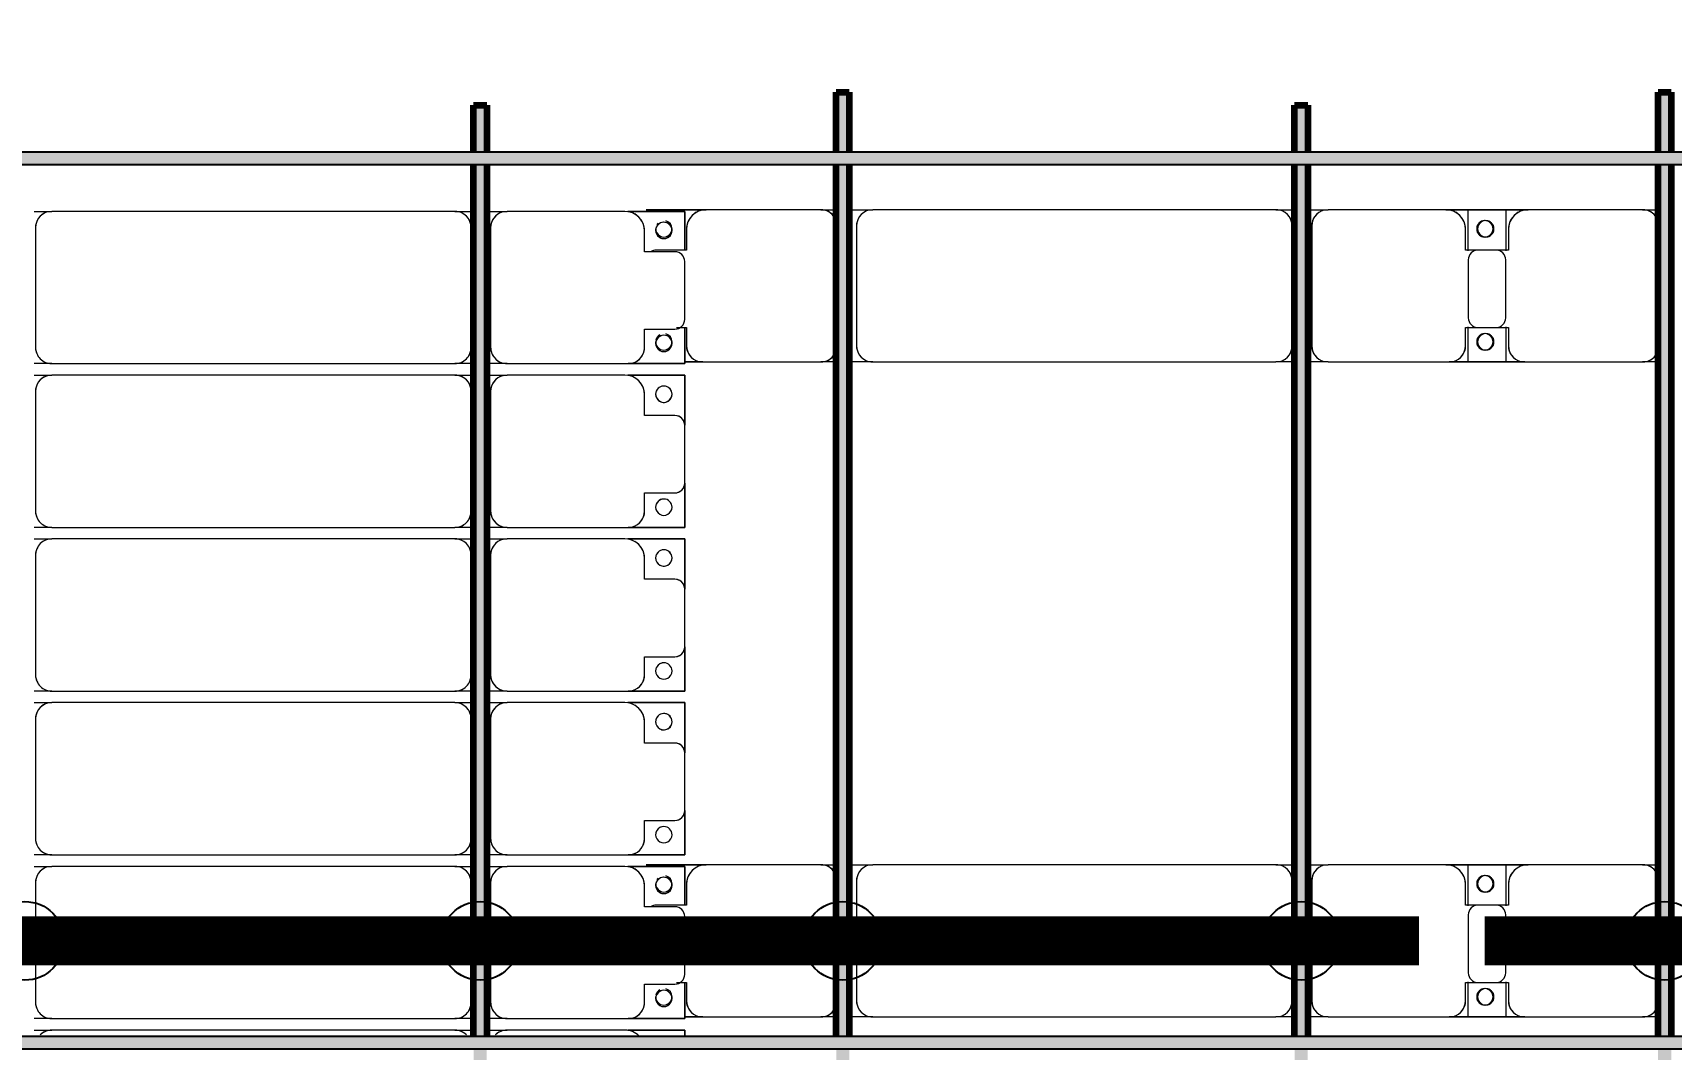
# Model space of a CAD drawing. Header units: millimetres. Extents: x -268744 to 115753, y -96240 to -10461.
# Drawn here: x -184413 to -179409, y -22647 to -19543 of the extents above; entities that cross this region are included whole.
import ezdxf

# ---------------------------------------------------------------- set-up
doc = ezdxf.new("R2010")
doc.units = ezdxf.units.MM
for name, color, linetype, lineweight in [('A-ANNO-DIMS', 211, 'Continuous', 9), ('A-ANNO-DIMS-900', 211, 'Continuous', 9), ('A-GENM', 13, 'Continuous', 9), ('S-BEAM', 12, 'Continuous', 9)]:
    doc.layers.add(name, color=color, linetype=linetype, lineweight=lineweight)
doc.layers.add('GC-HOP 40x60 GIA CUONG', color=1, linetype='Continuous')
doc.styles.add('Trebuchet MS', font='trebuc.ttf', dxfattribs={"width": 0.8, "height": 2700})
doc.dimstyles.new('Arc_Length_-_3mm_Trebuchet_MS_3', dxfattribs={"dimscale": 304.8, "dimtxt": 2783.567448, "dimasz": 2.952756, "dimexe": 4.429134, "dimexo": 4.429134, "dimgap": 0.885827, "dimtad": 1, "dimdec": 0, "dimrnd": 10, "dimzin": 0, "dimdsep": 46, "dimtxsty": 'Trebuchet MS', "dimblk1": 'OBLIQUE', "dimblk2": 'OBLIQUE', "dimsah": 1, "dimcen": 0.09, "dimdle": 2.952756, "dimazin": 0, "dimtfac": 1, "dimtdec": 4, "dimtix": 1, "dimtmove": 0, "dimatfit": 3, "dimfxl": 1, "dimtvp": 1, "dimtfill": 1, "dimtolj": 1, "dimtzin": 0, "dimarcsym": 2})

# ---------------------------------------------------------------- blocks, each defined once
blk = doc.blocks.new('Dải phao đi lại kèm đỡ invester - DẢI PHAO ĐI LẠI-102783-KHUNG KẾT CẤU BÈ PIN 1')
at = {"layer": 'A-GENM', "color": 7}
for p, q in [((-241.6, 1312.2), (-121.9, 1312.2)), ((-241.6, 1138.2), (-241.6, 1312.2)), ((-241.6, 1312.2), (-241.6, 1138.2)), ((-121.9, 1312.2), (-241.6, 1312.2)), ((88.2, 1312.2), (-88.2, 1312.2)), ((111.9, 1312.2), (223.4, 1312.2)), ((223.4, 1312.2), (111.9, 1312.2)), ((223.4, 1312.2), (223.4, 1139.7)), ((223.4, 1139.7), (223.4, 1312.2)), ((258.4, 1312.2), (411.8, 1312.2)), ((258.4, 1138.2), (258.4, 1312.2)), ((258.4, 1312.2), (258.4, 1138.2)), ((411.8, 1312.2), (258.4, 1312.2)), ((588.2, 1312.2), (411.8, 1312.2)), ((588.2, 1312.2), (723.4, 1312.2)), ((723.4, 1312.2), (588.2, 1312.2)), ((723.4, 1312.2), (723.4, 1139.7)), ((723.4, 1139.7), (723.4, 1312.2)), ((758.4, 1312.2), (911.8, 1312.2)), ((758.4, 1138.2), (758.4, 1312.2)), ((758.4, 1312.2), (758.4, 1138.2)), ((911.8, 1312.2), (758.4, 1312.2)), ((1088.2, 1312.2), (911.8, 1312.2)), ((1088.2, 1312.2), (1223.4, 1312.2)), ((1223.4, 1312.2), (1088.2, 1312.2)), ((1223.4, 1312.2), (1223.4, 1139.7)), ((1223.4, 1139.7), (1223.4, 1312.2)), ((1258.4, 1312.2), (1411.8, 1312.2)), ((1258.4, 1138.2), (1258.4, 1312.2)), ((1258.4, 1312.2), (1258.4, 1138.2)), ((1411.8, 1312.2), (1258.4, 1312.2)), ((1588.2, 1312.2), (1411.8, 1312.2)), ((1588.2, 1312.2), (1723.4, 1312.2)), ((1723.4, 1312.2), (1588.2, 1312.2)), ((1723.4, 1312.2), (1723.4, 1139.7)), ((1723.4, 1139.7), (1723.4, 1312.2)), ((1758.4, 1312.2), (1878.1, 1312.2)), ((1758.4, 1138.2), (1758.4, 1312.2)), ((1758.4, 1312.2), (1758.4, 1138.2)), ((1878.1, 1312.2), (1758.4, 1312.2)), ((2088.2, 1312.2), (1911.8, 1312.2)), ((2111.9, 1312.2), (2223.4, 1312.2)), ((2223.4, 1312.2), (2111.9, 1312.2)), ((2223.4, 1312.2), (2223.4, 1139.7)), ((2223.4, 1139.7), (2223.4, 1312.2)), ((2258.4, 1312.2), (2276.8, 1312.2)), ((2258.4, 1138.2), (2258.4, 1312.2)), ((2258.4, 1312.2), (2258.4, 1138.2)), ((2276.8, 1312.2), (2258.4, 1312.2)), ((-118.2, 1282.2), (-118.2, 1189.7)), ((118.2, 1189.7), (118.2, 1282.2)), ((381.8, 1282.2), (381.8, 1189.7)), ((618.2, 1189.7), (618.2, 1282.2)), ((881.8, 1282.2), (881.8, 1189.7)), ((1118.2, 1189.7), (1118.2, 1282.2)), ((1381.8, 1282.2), (1381.8, 1189.7)), ((1618.2, 1189.7), (1618.2, 1282.2)), ((1881.8, 1282.2), (1881.8, 1189.7)), ((2118.2, 1189.7), (2118.2, 1282.2)), ((-118.2, 1189.7), (-181.6, 1189.7)), ((173.4, 1189.7), (118.2, 1189.7)), ((381.8, 1189.7), (318.4, 1189.7)), ((673.4, 1189.7), (618.2, 1189.7)), ((881.8, 1189.7), (818.4, 1189.7)), ((1173.4, 1189.7), (1118.2, 1189.7)), ((1381.8, 1189.7), (1318.4, 1189.7)), ((1673.4, 1189.7), (1618.2, 1189.7)), ((1881.8, 1189.7), (1818.4, 1189.7)), ((2173.4, 1189.7), (2118.2, 1189.7)), ((-241.6, 1129.7), (-241.6, 769.7)), ((223.4, 769.7), (223.4, 1139.7)), ((258.4, 1129.7), (258.4, 769.7)), ((723.4, 769.7), (723.4, 1139.7)), ((758.4, 1129.7), (758.4, 769.7)), ((1223.4, 769.7), (1223.4, 1139.7)), ((1258.4, 1129.7), (1258.4, 769.7)), ((1723.4, 769.7), (1723.4, 1139.7)), ((1758.4, 1129.7), (1758.4, 769.7)), ((2223.4, 769.7), (2223.4, 1139.7)), ((2258.4, 1129.7), (2258.4, 769.7)), ((-241.6, 707.6), (-241.6, 769.7)), ((-241.6, 707.6), (-241.6, 769.7)), ((223.4, 769.7), (223.4, 707.6)), ((223.4, 769.7), (223.4, 707.6)), ((258.4, 707.6), (258.4, 769.7)), ((258.4, 707.6), (258.4, 769.7)), ((723.4, 769.7), (723.4, 707.6)), ((723.4, 769.7), (723.4, 707.6)), ((758.4, 707.6), (758.4, 769.7)), ((758.4, 707.6), (758.4, 769.7)), ((1223.4, 769.7), (1223.4, 707.6)), ((1223.4, 769.7), (1223.4, 707.6)), ((1258.4, 707.6), (1258.4, 769.7)), ((1258.4, 707.6), (1258.4, 769.7)), ((1723.4, 769.7), (1723.4, 707.6)), ((1723.4, 769.7), (1723.4, 707.6)), ((1758.4, 707.6), (1758.4, 769.7)), ((1758.4, 707.6), (1758.4, 769.7)), ((2223.4, 769.7), (2223.4, 707.6)), ((2223.4, 769.7), (2223.4, 707.6)), ((2258.4, 707.6), (2258.4, 769.7)), ((2258.4, 707.6), (2258.4, 769.7)), ((-191.6, 719.7), (173.4, 719.7)), ((308.4, 719.7), (673.4, 719.7)), ((808.4, 719.7), (1173.4, 719.7)), ((1308.4, 719.7), (1673.4, 719.7)), ((1808.4, 719.7), (2173.4, 719.7)), ((-241.6, 610.3), (-241.6, 667.6)), ((-241.6, 610.3), (-241.6, 667.6)), ((173.4, 660.3), (-191.6, 660.3)), ((223.4, 667.6), (223.4, 610.3)), ((223.4, 667.6), (223.4, 610.3)), ((258.4, 610.3), (258.4, 667.6)), ((258.4, 610.3), (258.4, 667.6)), ((673.4, 660.3), (308.4, 660.3)), ((723.4, 667.6), (723.4, 610.3)), ((723.4, 667.6), (723.4, 610.3)), ((758.4, 610.3), (758.4, 667.6)), ((758.4, 610.3), (758.4, 667.6)), ((1173.4, 660.3), (808.4, 660.3)), ((1223.4, 667.6), (1223.4, 610.3)), ((1223.4, 667.6), (1223.4, 610.3)), ((1258.4, 610.3), (1258.4, 667.6)), ((1258.4, 610.3), (1258.4, 667.6)), ((1673.4, 660.3), (1308.4, 660.3)), ((1723.4, 667.6), (1723.4, 610.3)), ((1723.4, 667.6), (1723.4, 610.3)), ((1758.4, 610.3), (1758.4, 667.6)), ((1758.4, 610.3), (1758.4, 667.6)), ((2173.4, 660.3), (1808.4, 660.3)), ((2223.4, 667.6), (2223.4, 610.3)), ((2223.4, 667.6), (2223.4, 610.3)), ((2258.4, 610.3), (2258.4, 667.6)), ((2258.4, 610.3), (2258.4, 667.6)), ((-241.6, 610.3), (-241.6, -620.3)), ((223.4, -620.3), (223.4, 610.3)), ((258.4, 610.3), (258.4, -620.3)), ((723.4, -620.3), (723.4, 610.3)), ((758.4, 610.3), (758.4, -620.3)), ((1223.4, -620.3), (1223.4, 610.3)), ((1258.4, 610.3), (1258.4, -620.3)), ((1723.4, -620.3), (1723.4, 610.3)), ((1758.4, 610.3), (1758.4, -620.3)), ((2223.4, -620.3), (2223.4, 610.3)), ((2258.4, 610.3), (2258.4, -620.3)), ((-241.6, -674.8), (-241.6, -620.3)), ((-241.6, -674.8), (-241.6, -620.3)), ((223.4, -620.3), (223.4, -674.8)), ((223.4, -620.3), (223.4, -674.8)), ((258.4, -674.8), (258.4, -620.3)), ((258.4, -674.8), (258.4, -620.3)), ((723.4, -620.3), (723.4, -674.8)), ((723.4, -620.3), (723.4, -674.8)), ((758.4, -674.8), (758.4, -620.3)), ((758.4, -674.8), (758.4, -620.3)), ((1223.4, -620.3), (1223.4, -674.8)), ((1223.4, -620.3), (1223.4, -674.8)), ((1258.4, -674.8), (1258.4, -620.3)), ((1258.4, -674.8), (1258.4, -620.3)), ((1723.4, -620.3), (1723.4, -674.8)), ((1723.4, -620.3), (1723.4, -674.8)), ((1758.4, -674.8), (1758.4, -620.3)), ((1758.4, -674.8), (1758.4, -620.3)), ((2223.4, -620.3), (2223.4, -674.8)), ((2223.4, -620.3), (2223.4, -674.8)), ((2258.4, -674.8), (2258.4, -620.3)), ((2258.4, -674.8), (2258.4, -620.3)), ((-191.6, -670.3), (173.4, -670.3)), ((308.4, -670.3), (673.4, -670.3)), ((808.4, -670.3), (1173.4, -670.3)), ((1308.4, -670.3), (1673.4, -670.3)), ((1808.4, -670.3), (2173.4, -670.3))]:
    blk.add_line(p, q, dxfattribs=at)
for centre, radius, start, end in [((-88.2, 1282.2), 30, 90, 180), ((88.2, 1282.2), 30, 360, 90), ((411.8, 1282.2), 30, 90, 180), ((411.8, 1282.2), 30, 105, 165), ((411.8, 1282.2), 30, 135, 165), ((411.8, 1282.2), 30, 135, 165), ((588.2, 1282.2), 30, 360, 90), ((588.2, 1282.2), 30, 60, 75), ((588.2, 1282.2), 30, 15, 75), ((588.2, 1282.2), 30, 60, 75), ((911.8, 1282.2), 30, 90, 180), ((911.8, 1282.2), 30, 105, 165), ((911.8, 1282.2), 30, 135, 165), ((911.8, 1282.2), 30, 135, 165), ((1088.2, 1282.2), 30, 360, 90), ((1088.2, 1282.2), 30, 60, 75), ((1088.2, 1282.2), 30, 15, 75), ((1088.2, 1282.2), 30, 60, 75), ((1411.8, 1282.2), 30, 90, 180), ((1411.8, 1282.2), 30, 105, 165), ((1411.8, 1282.2), 30, 135, 165), ((1411.8, 1282.2), 30, 135, 165), ((1588.2, 1282.2), 30, 360, 90), ((1588.2, 1282.2), 30, 60, 75), ((1588.2, 1282.2), 30, 15, 75), ((1588.2, 1282.2), 30, 60, 75), ((1911.8, 1282.2), 30, 90, 180), ((2088.2, 1282.2), 30, 360, 90), ((-183.2, 1248.6), 25, 90, 270), ((-183.2, 1248.6), 25, 90, 255), ((-183.2, 1248.6), 25, 270, 90), ((-183.2, 1248.6), 25, 300, 90), ((88.2, 1282.2), 30, 15, 30), ((88.2, 1282.2), 30, 15, 30), ((161.8, 1248.6), 25, 90, 270), ((161.8, 1248.6), 25, 90, 180), ((161.8, 1248.6), 25, 270, 90), ((161.8, 1248.6), 25, 270, 90), ((316.8, 1248.6), 25, 90, 270), ((316.8, 1248.6), 25, 90, 255), ((316.8, 1248.6), 25, 270, 90), ((316.8, 1248.6), 25, 300, 90), ((588.2, 1282.2), 30, 15, 30), ((588.2, 1282.2), 30, 15, 30), ((661.8, 1248.6), 25, 90, 270), ((661.8, 1248.6), 25, 90, 180), ((661.8, 1248.6), 25, 270, 90), ((661.8, 1248.6), 25, 270, 90), ((816.8, 1248.6), 25, 90, 270), ((816.8, 1248.6), 25, 90, 255), ((816.8, 1248.6), 25, 270, 90), ((816.8, 1248.6), 25, 300, 90), ((1088.2, 1282.2), 30, 15, 30), ((1088.2, 1282.2), 30, 15, 30), ((1161.8, 1248.6), 25, 90, 270), ((1161.8, 1248.6), 25, 90, 180), ((1161.8, 1248.6), 25, 270, 90), ((1161.8, 1248.6), 25, 270, 90), ((1316.8, 1248.6), 25, 90, 270), ((1316.8, 1248.6), 25, 90, 255), ((1316.8, 1248.6), 25, 270, 90), ((1316.8, 1248.6), 25, 300, 90), ((1588.2, 1282.2), 30, 15, 30), ((1588.2, 1282.2), 30, 15, 30), ((1661.8, 1248.6), 25, 90, 270), ((1661.8, 1248.6), 25, 90, 180), ((1661.8, 1248.6), 25, 270, 90), ((1661.8, 1248.6), 25, 270, 90), ((1816.8, 1248.6), 25, 90, 270), ((1816.8, 1248.6), 25, 90, 255), ((1816.8, 1248.6), 25, 270, 90), ((1816.8, 1248.6), 25, 300, 90), ((2088.2, 1282.2), 30, 15, 30), ((2088.2, 1282.2), 30, 15, 30), ((2161.8, 1248.6), 25, 90, 270), ((2161.8, 1248.6), 25, 90, 180), ((2161.8, 1248.6), 25, 270, 90), ((2161.8, 1248.6), 25, 270, 90), ((-183.2, 1248.6), 25, 270, 285), ((161.8, 1248.6), 25, 195, 255), ((316.8, 1248.6), 25, 270, 285), ((661.8, 1248.6), 25, 195, 255), ((816.8, 1248.6), 25, 270, 285), ((1161.8, 1248.6), 25, 195, 255), ((1316.8, 1248.6), 25, 270, 285), ((1661.8, 1248.6), 25, 195, 255), ((1816.8, 1248.6), 25, 270, 285), ((2161.8, 1248.6), 25, 195, 255), ((-181.6, 1129.7), 60, 90, 180), ((-181.6, 1129.7), 60, 90, 150), ((173.4, 1139.7), 50, 360, 90), ((173.4, 1139.7), 50, 15, 90), ((318.4, 1129.7), 60, 90, 180), ((318.4, 1129.7), 60, 90, 150), ((673.4, 1139.7), 50, 0, 90), ((673.4, 1139.7), 50, 15, 90), ((818.4, 1129.7), 60, 90, 180), ((818.4, 1129.7), 60, 90, 150), ((1173.4, 1139.7), 50, 0, 90), ((1173.4, 1139.7), 50, 15, 90), ((1318.4, 1129.7), 60, 90, 180), ((1318.4, 1129.7), 60, 90, 150), ((1673.4, 1139.7), 50, 0, 90), ((1673.4, 1139.7), 50, 15, 90), ((1818.4, 1129.7), 60, 90, 180), ((1818.4, 1129.7), 60, 90, 150), ((2173.4, 1139.7), 50, 360, 90), ((2173.4, 1139.7), 50, 15, 90), ((2318.4, 1129.7), 60, 135, 180), ((2318.4, 1129.7), 60, 135, 150), ((-191.6, 769.7), 50, 180, 270), ((-191.6, 769.7), 50, 195, 270), ((173.4, 769.7), 50, 270, 0), ((173.4, 769.7), 50, 270, 345), ((308.4, 769.7), 50, 180, 270), ((308.4, 769.7), 50, 195, 270), ((673.4, 769.7), 50, 270, 0), ((673.4, 769.7), 50, 270, 345), ((808.4, 769.7), 50, 180, 270), ((808.4, 769.7), 50, 195, 270), ((1173.4, 769.7), 50, 270, 360), ((1173.4, 769.7), 50, 270, 345), ((1308.4, 769.7), 50, 180, 270), ((1308.4, 769.7), 50, 195, 270), ((1673.4, 769.7), 50, 270, 0), ((1673.4, 769.7), 50, 270, 345), ((1808.4, 769.7), 50, 180, 270), ((1808.4, 769.7), 50, 195, 270), ((2173.4, 769.7), 50, 270, 0), ((2173.4, 769.7), 50, 270, 345), ((2308.4, 769.7), 50, 180, 225), ((2308.4, 769.7), 50, 195, 225), ((-191.6, 610.3), 50, 90, 180), ((-191.6, 610.3), 50, 105, 120), ((173.4, 610.3), 50, 360, 90), ((173.4, 610.3), 50, 60, 90), ((308.4, 610.3), 50, 90, 180), ((308.4, 610.3), 50, 105, 120), ((673.4, 610.3), 50, 360, 90), ((673.4, 610.3), 50, 60, 90), ((808.4, 610.3), 50, 90, 180), ((808.4, 610.3), 50, 105, 120), ((1173.4, 610.3), 50, 360, 90), ((1173.4, 610.3), 50, 60, 90), ((1308.4, 610.3), 50, 90, 180), ((1308.4, 610.3), 50, 105, 120), ((1673.4, 610.3), 50, 360, 90), ((1673.4, 610.3), 50, 60, 90), ((1808.4, 610.3), 50, 90, 180), ((1808.4, 610.3), 50, 105, 120), ((2173.4, 610.3), 50, 360, 90), ((2173.4, 610.3), 50, 60, 90), ((-191.6, 610.3), 50, 150, 180), ((173.4, 610.3), 50, 15, 30), ((308.4, 610.3), 50, 150, 180), ((673.4, 610.3), 50, 15, 30), ((808.4, 610.3), 50, 150, 180), ((1173.4, 610.3), 50, 15, 30), ((1308.4, 610.3), 50, 150, 180), ((1673.4, 610.3), 50, 15, 30), ((1808.4, 610.3), 50, 150, 180), ((2173.4, 610.3), 50, 15, 30), ((2308.4, 610.3), 50, 135, 180), ((2308.4, 610.3), 50, 150, 180), ((-191.6, -620.3), 50, 180, 270), ((-191.6, -620.3), 50, 195, 225), ((173.4, -620.3), 50, 270, 0), ((173.4, -620.3), 50, 330, 0), ((308.4, -620.3), 50, 180, 270), ((308.4, -620.3), 50, 195, 225), ((673.4, -620.3), 50, 270, 0), ((673.4, -620.3), 50, 330, 0), ((808.4, -620.3), 50, 180, 270), ((808.4, -620.3), 50, 195, 225), ((1173.4, -620.3), 50, 270, 0), ((1173.4, -620.3), 50, 330, 0), ((1308.4, -620.3), 50, 180, 270), ((1308.4, -620.3), 50, 195, 225), ((1673.4, -620.3), 50, 270, 0), ((1673.4, -620.3), 50, 330, 0), ((1808.4, -620.3), 50, 180, 270), ((1808.4, -620.3), 50, 195, 225), ((2173.4, -620.3), 50, 270, 0), ((2173.4, -620.3), 50, 330, 0), ((2308.4, -620.3), 50, 180, 225), ((2308.4, -620.3), 50, 195, 225), ((-191.6, -620.3), 50, 240, 270), ((173.4, -620.3), 50, 270, 300), ((308.4, -620.3), 50, 240, 270), ((673.4, -620.3), 50, 270, 300), ((808.4, -620.3), 50, 240, 270), ((1173.4, -620.3), 50, 270, 300), ((1308.4, -620.3), 50, 240, 270), ((1673.4, -620.3), 50, 270, 300), ((1808.4, -620.3), 50, 240, 270), ((2173.4, -620.3), 50, 270, 300)]:
    blk.add_arc(centre, radius, start, end, dxfattribs=at)
blk = doc.blocks.new('Dầm C52 - Dầm C52-102503-KHUNG KẾT CẤU BÈ PIN 1')
at = {"layer": 'S-BEAM', "lineweight": 140}
h = blk.add_hatch(color=1, dxfattribs=at)
h.paths.add_polyline_path([(-25480.9, 20), (-25480.9, -20), (-25440.9, -20), (-25440.9, 20)])
h.paths.add_polyline_path([(-25400.9, 20), (-25400.9, -20), (-19440.9, -20), (-19443, 20), (-24983.5, 20)])
h.paths.add_polyline_path([(-19400.9, 20), (-19400.9, -20), (-13440.9, -20), (-13440.9, 20), (-17596.2, 20)])
h.paths.add_polyline_path([(-13400.9, -20), (-7440.9, -20), (-7440.9, 20), (-13400.9, 20)])
h.paths.add_polyline_path([(-7400.9, -20), (-1440.9, -20), (-1440.9, 20), (-7400.9, 20)])
h.paths.add_polyline_path([(-1400.9, -20), (4559.1, -20), (4559.1, 20), (-1400.9, 20)])
h.paths.add_polyline_path([(4599.1, -20), (10559.1, -20), (10559.1, 20), (4599.1, 20)])
h.paths.add_polyline_path([(10599.1, 20), (10599.1, -20), (16559.1, -20), (16559.1, 20), (11952.8, 20)])
h.paths.add_polyline_path([(16599.1, -20), (22559.1, -20), (22559.1, 20), (16599.1, 20)])
h.paths.add_polyline_path([(22599.1, -20), (25259.1, -20), (25259.1, 20), (22599.1, 20)])
h.paths.add_polyline_path([(25299.1, -20), (25441.8, -20), (25441.8, 20), (25299.1, 20)])
at = {"layer": 'S-BEAM', "color": 1, "lineweight": 140}
for p, q in [((22599.1, 20), (25259.1, 20)), ((25299.1, 20), (25441.8, 20)), ((25441.8, 20), (25441.8, -20)), ((25259.1, -20), (22599.1, -20)), ((25441.8, -20), (25299.1, -20))]:
    blk.add_line(p, q, dxfattribs=at)
blk = doc.blocks.new('Dầm C52 - Hộp 40x60-104813-KHUNG KẾT CẤU BÈ PIN 1')
at = {"layer": 'S-BEAM', "lineweight": 25}
blk.add_hatch(color=4, dxfattribs=at).paths.add_polyline_path([(-145811, -20), (145811, -20), (145811, 20), (-145811, 20)])
at = {"layer": 'S-BEAM', "color": 4, "lineweight": 25}
for p, q in [((-145811, 20), (145811, 20)), ((145811, -20), (-145811, -20))]:
    blk.add_line(p, q, dxfattribs=at)
blk = doc.blocks.new('Dầm C52 - Hộp 40x60-V24-KHUNG KẾT CẤU BÈ PIN 1')
at = {"layer": 'S-BEAM', "lineweight": 25}
blk.add_hatch(color=4, dxfattribs=at).paths.add_polyline_path([(-145811, -20), (145811, -20), (145811, 20), (-145811, 20)])
at = {"layer": 'S-BEAM', "color": 4, "lineweight": 25}
for p, q in [((-145811, 20), (145811, 20)), ((145811, -20), (-145811, -20))]:
    blk.add_line(p, q, dxfattribs=at)
blk = doc.blocks.new('Dầm C52 - Dầm C52-102502-KHUNG KẾT CẤU BÈ PIN 1')
at = {"layer": 'S-BEAM', "lineweight": 140}
h = blk.add_hatch(color=1, dxfattribs=at)
h.paths.add_polyline_path([(-25480.9, 20), (-25480.9, -20), (-25440.9, -20), (-25440.9, 20)])
h.paths.add_polyline_path([(-25400.9, 20), (-25400.9, -20), (-19440.9, -20), (-19443, 20), (-24983.5, 20)])
h.paths.add_polyline_path([(-19400.9, 20), (-19400.9, -20), (-13440.9, -20), (-13440.9, 20), (-18981.3, 20)])
h.paths.add_polyline_path([(-13400.9, -20), (-7440.9, -20), (-7440.9, 20), (-13400.9, 20)])
h.paths.add_polyline_path([(-7400.9, -20), (-1440.9, -20), (-1440.9, 20), (-7400.9, 20)])
h.paths.add_polyline_path([(-1400.9, -20), (4559.1, -20), (4559.1, 20), (-1400.9, 20)])
h.paths.add_polyline_path([(4599.1, 20), (4599.1, -20), (10559.1, -20), (10559.1, 20), (5027.2, 20)])
h.paths.add_polyline_path([(10599.1, -20), (16559.1, -20), (16559.1, 20), (10599.1, 20)])
h.paths.add_polyline_path([(16599.1, 20), (16599.1, -20), (22559.1, -20), (22559.1, 20), (17031.5, 20)])
h.paths.add_polyline_path([(22599.1, -20), (25259.1, -20), (25259.1, 20), (22599.1, 20)])
h.paths.add_polyline_path([(25299.1, -20), (25480.9, -20), (25480.9, 20), (25299.1, 20)])
at = {"layer": 'S-BEAM', "color": 1, "lineweight": 140}
for p, q in [((22599.1, 20), (25259.1, 20)), ((25299.1, 20), (25480.9, 20)), ((25480.9, 20), (25480.9, -20)), ((25259.1, -20), (22599.1, -20)), ((25480.9, -20), (25299.1, -20))]:
    blk.add_line(p, q, dxfattribs=at)
blk = doc.blocks.new('Dai phao do pin - DẢI PHAO ĐỠ PIN-V53-KHUNG KẾT CẤU BÈ PIN 1')
at = {"layer": 'A-GENM', "color": 7}
for p, q in [((-1312.2, 241.6), (-1129.7, 241.6)), ((-1129.7, 241.6), (-1312.2, 241.6)), ((-779.7, 241.6), (-1129.7, 241.6)), ((-779.7, 241.6), (-732.4, 241.6)), ((-779.7, 241.6), (-732.4, 241.6)), ((-692.4, 241.6), (-620.3, 241.6)), ((-692.4, 241.6), (-620.3, 241.6)), ((610.3, 241.6), (-620.3, 241.6)), ((610.3, 241.6), (667.6, 241.6)), ((610.3, 241.6), (667.6, 241.6)), ((707.6, 241.6), (769.7, 241.6)), ((707.6, 241.6), (769.7, 241.6)), ((1129.7, 241.6), (769.7, 241.6)), ((1129.7, 241.6), (1312.2, 241.6)), ((1312.2, 241.6), (1129.7, 241.6)), ((1197.8, 241.6), (1380.3, 241.6)), ((1197.8, 116.2), (1197.8, 241.6)), ((1380.3, 241.6), (1197.8, 241.6)), ((1312.2, 241.6), (1312.2, 116.2)), ((1730.3, 241.6), (1380.3, 241.6)), ((1730.3, 241.6), (1777.6, 241.6)), ((1730.3, 241.6), (1777.6, 241.6)), ((-1189.7, 181.6), (-1189.7, 118.2)), ((-670.3, 191.6), (-670.3, -173.4)), ((660.3, -173.4), (660.3, 191.6)), ((719.7, 191.6), (719.7, -173.4)), ((1189.7, 118.2), (1189.7, 181.6)), ((1320.3, 181.6), (1320.3, 118.2)), ((-1189.7, 118.2), (-1282.2, 118.2)), ((1282.2, 118.2), (1189.7, 118.2)), ((1320.3, 118.2), (1227.8, 118.2)), ((1197.8, 88.2), (1197.8, -88.2)), ((1312.2, -88.2), (1312.2, 88.2)), ((-1220.1, -118.2), (-1189.7, -118.2)), ((-1189.7, -118.2), (-1189.7, -173.4)), ((1189.7, -173.4), (1189.7, -118.2)), ((1189.7, -118.2), (1282.2, -118.2)), ((1197.8, -223.4), (1197.8, -116.2)), ((1227.8, -118.2), (1320.3, -118.2)), ((1312.2, -116.2), (1312.2, -223.4)), ((1320.3, -118.2), (1320.3, -173.4)), ((-1139.7, -223.4), (-1195.8, -223.4)), ((-1195.8, -223.4), (-1139.7, -223.4)), ((-1139.7, -223.4), (-779.7, -223.4)), ((-732.4, -223.4), (-779.7, -223.4)), ((-732.4, -223.4), (-779.7, -223.4)), ((-620.3, -223.4), (-692.4, -223.4)), ((-620.3, -223.4), (-692.4, -223.4)), ((-620.3, -223.4), (610.3, -223.4)), ((667.6, -223.4), (610.3, -223.4)), ((667.6, -223.4), (610.3, -223.4)), ((769.7, -223.4), (707.6, -223.4)), ((769.7, -223.4), (707.6, -223.4)), ((769.7, -223.4), (1139.7, -223.4)), ((1312.2, -223.4), (1139.7, -223.4)), ((1139.7, -223.4), (1312.2, -223.4)), ((1370.3, -223.4), (1197.8, -223.4)), ((1197.8, -223.4), (1370.3, -223.4)), ((1370.3, -223.4), (1730.3, -223.4)), ((1777.6, -223.4), (1730.3, -223.4)), ((1777.6, -223.4), (1730.3, -223.4))]:
    blk.add_line(p, q, dxfattribs=at)
for centre, radius, start, end in [((-1258.6, 183.2), 25, 135, 150), ((-1258.6, 183.2), 25, 135, 150), ((-1258.6, 183.2), 25, 0, 75), ((-1258.6, 183.2), 25, 0, 75), ((-1129.7, 181.6), 60, 90, 180), ((-1129.7, 181.6), 60, 120, 180), ((-779.7, 191.6), 50, 30, 90), ((-779.7, 191.6), 50, 30, 72.525), ((-620.3, 191.6), 50, 90, 180), ((-620.3, 191.6), 50, 150, 180), ((-620.3, 191.6), 50, 105, 135), ((610.3, 191.6), 50, 360, 90), ((610.3, 191.6), 50, 60, 90), ((610.3, 191.6), 50, 15, 30), ((769.7, 191.6), 50, 90, 180), ((769.7, 191.6), 50, 105, 180), ((1129.7, 181.6), 60, 360, 90), ((1129.7, 181.6), 60, 360, 60), ((1248.6, 183.2), 25, 360, 180), ((1248.6, 183.2), 25, 360, 165), ((1251.4, 183.2), 25, 0, 180), ((1251.4, 183.2), 25, 90, 180), ((1251.4, 183.2), 25, 15, 75), ((1380.3, 181.6), 60, 90, 180), ((1380.3, 181.6), 60, 120, 180), ((1730.3, 191.6), 50, 30, 90), ((1730.3, 191.6), 50, 30, 75), ((-1258.6, 183.2), 25, 180, 0), ((-1258.6, 183.2), 25, 180, 300), ((-1258.6, 183.2), 25, 330, 360), ((1248.6, 183.2), 25, 180, 360), ((1251.4, 183.2), 25, 180, 360), ((1251.4, 183.2), 25, 180, 300), ((1248.6, 183.2), 25, 210, 360), ((1251.4, 183.2), 25, 330, 345), ((-1282.2, 88.2), 30, 90, 120), ((1227.8, 88.2), 30, 90, 180), ((1282.2, 88.2), 30, 360, 90), ((1227.8, -88.2), 30, 180, 270), ((1282.2, -88.2), 30, 270, 360), ((-1258.6, -161.8), 25, 120, 165), ((-1258.6, -161.8), 25, 120, 165), ((-1258.6, -161.8), 25, 0, 75), ((-1258.6, -161.8), 25, 0, 75), ((1248.6, -161.8), 25, 0, 180), ((1248.6, -161.8), 25, 105, 165), ((1251.4, -161.8), 25, 0, 180), ((1251.4, -161.8), 25, 105, 180), ((1248.6, -161.8), 25, 360, 75), ((1251.4, -161.8), 25, 15, 75), ((-1258.6, -161.8), 25, 180, 0), ((-1258.6, -161.8), 25, 180, 270), ((-1258.6, -161.8), 25, 285, 360), ((-1139.7, -173.4), 50, 180, 270), ((-1139.7, -173.4), 50, 180, 255), ((-779.7, -173.4), 50, 270, 330), ((-779.7, -173.4), 50, 287.475, 330), ((-620.3, -173.4), 50, 180, 270), ((-620.3, -173.4), 50, 180, 210), ((610.3, -173.4), 50, 270, 360), ((610.3, -173.4), 50, 330, 360), ((769.7, -173.4), 50, 180, 270), ((769.7, -173.4), 50, 180, 255), ((1139.7, -173.4), 50, 270, 360), ((1139.7, -173.4), 50, 285, 360), ((1248.6, -161.8), 25, 180, 0), ((1248.6, -161.8), 25, 195, 0), ((1251.4, -161.8), 25, 180, 0), ((1251.4, -161.8), 25, 180, 270), ((1251.4, -161.8), 25, 285, 345), ((1370.3, -173.4), 50, 180, 270), ((1370.3, -173.4), 50, 180, 255), ((1730.3, -173.4), 50, 270, 330), ((1730.3, -173.4), 50, 285, 330), ((-620.3, -173.4), 50, 240, 270), ((610.3, -173.4), 50, 285, 300)]:
    blk.add_arc(centre, radius, start, end, dxfattribs=at)
blk = doc.blocks.new('Dai phao do pin - DẢI PHAO ĐỠ PIN-V54-KHUNG KẾT CẤU BÈ PIN 1')
at = {"layer": 'A-GENM', "color": 7}
for p, q in [((-1312.2, 241.6), (-1129.7, 241.6)), ((-1129.7, 241.6), (-1312.2, 241.6)), ((-779.7, 241.6), (-1129.7, 241.6)), ((-779.7, 241.6), (-732.4, 241.6)), ((-779.7, 241.6), (-732.4, 241.6)), ((-692.4, 241.6), (-620.3, 241.6)), ((-692.4, 241.6), (-620.3, 241.6)), ((610.3, 241.6), (-620.3, 241.6)), ((610.3, 241.6), (667.6, 241.6)), ((610.3, 241.6), (667.6, 241.6)), ((707.6, 241.6), (769.7, 241.6)), ((707.6, 241.6), (769.7, 241.6)), ((1129.7, 241.6), (769.7, 241.6)), ((1129.7, 241.6), (1312.2, 241.6)), ((1312.2, 241.6), (1129.7, 241.6)), ((1197.8, 241.6), (1380.3, 241.6)), ((1197.8, 116.2), (1197.8, 241.6)), ((1380.3, 241.6), (1197.8, 241.6)), ((1312.2, 241.6), (1312.2, 116.2)), ((1730.3, 241.6), (1380.3, 241.6)), ((1730.3, 241.6), (1777.6, 241.6)), ((1730.3, 241.6), (1777.6, 241.6)), ((-1189.7, 181.6), (-1189.7, 118.2)), ((-670.3, 191.6), (-670.3, -173.4)), ((660.3, -173.4), (660.3, 191.6)), ((719.7, 191.6), (719.7, -173.4)), ((1189.7, 118.2), (1189.7, 181.6)), ((1320.3, 181.6), (1320.3, 118.2)), ((-1189.7, 118.2), (-1282.2, 118.2)), ((1282.2, 118.2), (1189.7, 118.2)), ((1320.3, 118.2), (1227.8, 118.2)), ((1197.8, 88.2), (1197.8, -88.2)), ((1312.2, -88.2), (1312.2, 88.2)), ((-1220.1, -118.2), (-1189.7, -118.2)), ((-1189.7, -118.2), (-1189.7, -173.4)), ((1189.7, -173.4), (1189.7, -118.2)), ((1189.7, -118.2), (1282.2, -118.2)), ((1197.8, -223.4), (1197.8, -116.2)), ((1227.8, -118.2), (1320.3, -118.2)), ((1312.2, -116.2), (1312.2, -223.4)), ((1320.3, -118.2), (1320.3, -173.4)), ((-1139.7, -223.4), (-1195.8, -223.4)), ((-1195.8, -223.4), (-1139.7, -223.4)), ((-1139.7, -223.4), (-779.7, -223.4)), ((-732.4, -223.4), (-779.7, -223.4)), ((-732.4, -223.4), (-779.7, -223.4)), ((-620.3, -223.4), (-692.4, -223.4)), ((-620.3, -223.4), (-692.4, -223.4)), ((-620.3, -223.4), (610.3, -223.4)), ((667.6, -223.4), (610.3, -223.4)), ((667.6, -223.4), (610.3, -223.4)), ((769.7, -223.4), (707.6, -223.4)), ((769.7, -223.4), (707.6, -223.4)), ((769.7, -223.4), (1139.7, -223.4)), ((1312.2, -223.4), (1139.7, -223.4)), ((1139.7, -223.4), (1312.2, -223.4)), ((1370.3, -223.4), (1197.8, -223.4)), ((1197.8, -223.4), (1370.3, -223.4)), ((1370.3, -223.4), (1730.3, -223.4)), ((1777.6, -223.4), (1730.3, -223.4)), ((1777.6, -223.4), (1730.3, -223.4))]:
    blk.add_line(p, q, dxfattribs=at)
for centre, radius, start, end in [((-1258.6, 183.2), 25, 135, 150), ((-1258.6, 183.2), 25, 135, 150), ((-1258.6, 183.2), 25, 0, 75), ((-1258.6, 183.2), 25, 0, 75), ((-1129.7, 181.6), 60, 90, 180), ((-1129.7, 181.6), 60, 120, 180), ((-779.7, 191.6), 50, 30, 90), ((-779.7, 191.6), 50, 30, 72.525), ((-620.3, 191.6), 50, 90, 180), ((-620.3, 191.6), 50, 150, 180), ((-620.3, 191.6), 50, 105, 135), ((610.3, 191.6), 50, 360, 90), ((610.3, 191.6), 50, 60, 90), ((610.3, 191.6), 50, 15, 30), ((769.7, 191.6), 50, 90, 180), ((769.7, 191.6), 50, 105, 180), ((1129.7, 181.6), 60, 360, 90), ((1129.7, 181.6), 60, 360, 60), ((1248.6, 183.2), 25, 360, 180), ((1248.6, 183.2), 25, 360, 165), ((1251.4, 183.2), 25, 0, 180), ((1251.4, 183.2), 25, 90, 180), ((1251.4, 183.2), 25, 15, 75), ((1380.3, 181.6), 60, 90, 180), ((1380.3, 181.6), 60, 120, 180), ((1730.3, 191.6), 50, 30, 90), ((1730.3, 191.6), 50, 30, 75), ((-1258.6, 183.2), 25, 180, 0), ((-1258.6, 183.2), 25, 180, 300), ((-1258.6, 183.2), 25, 330, 360), ((1248.6, 183.2), 25, 180, 360), ((1251.4, 183.2), 25, 180, 360), ((1251.4, 183.2), 25, 180, 300), ((1248.6, 183.2), 25, 210, 360), ((1251.4, 183.2), 25, 330, 345), ((-1282.2, 88.2), 30, 90, 120), ((1227.8, 88.2), 30, 90, 180), ((1282.2, 88.2), 30, 360, 90), ((1227.8, -88.2), 30, 180, 270), ((1282.2, -88.2), 30, 270, 360), ((-1258.6, -161.8), 25, 120, 165), ((-1258.6, -161.8), 25, 120, 165), ((-1258.6, -161.8), 25, 0, 75), ((-1258.6, -161.8), 25, 0, 75), ((1248.6, -161.8), 25, 0, 180), ((1248.6, -161.8), 25, 105, 165), ((1251.4, -161.8), 25, 0, 180), ((1251.4, -161.8), 25, 105, 180), ((1248.6, -161.8), 25, 360, 75), ((1251.4, -161.8), 25, 15, 75), ((-1258.6, -161.8), 25, 180, 0), ((-1258.6, -161.8), 25, 180, 270), ((-1258.6, -161.8), 25, 285, 360), ((-1139.7, -173.4), 50, 180, 270), ((-1139.7, -173.4), 50, 180, 255), ((-779.7, -173.4), 50, 270, 330), ((-779.7, -173.4), 50, 287.475, 330), ((-620.3, -173.4), 50, 180, 270), ((-620.3, -173.4), 50, 180, 210), ((610.3, -173.4), 50, 270, 360), ((610.3, -173.4), 50, 330, 360), ((769.7, -173.4), 50, 180, 270), ((769.7, -173.4), 50, 180, 255), ((1139.7, -173.4), 50, 270, 360), ((1139.7, -173.4), 50, 285, 360), ((1248.6, -161.8), 25, 180, 0), ((1248.6, -161.8), 25, 195, 0), ((1251.4, -161.8), 25, 180, 0), ((1251.4, -161.8), 25, 180, 270), ((1251.4, -161.8), 25, 285, 345), ((1370.3, -173.4), 50, 180, 270), ((1370.3, -173.4), 50, 180, 255), ((1730.3, -173.4), 50, 270, 330), ((1730.3, -173.4), 50, 285, 330), ((-620.3, -173.4), 50, 240, 270), ((610.3, -173.4), 50, 285, 300)]:
    blk.add_arc(centre, radius, start, end, dxfattribs=at)
blk = doc.blocks.new('be pin 1_rvt-1-KHUNG KẾT CẤU BÈ PIN 1')
at = {"layer": 'A-GENM', "lineweight": 9, "rotation": 270.0000000003262}
blk.add_blockref('Dải phao đi lại kèm đỡ invester - DẢI PHAO ĐI LẠI-102783-KHUNG KẾT CẤU BÈ PIN 1', (-183734, -20329.7), dxfattribs=at)
at = {"layer": 'A-GENM', "lineweight": 9}
for name, p in [('Dai phao do pin - DẢI PHAO ĐỠ PIN-V54-KHUNG KẾT CẤU BÈ PIN 1', (-181226.8, -20324.7)), ('Dai phao do pin - DẢI PHAO ĐỠ PIN-V53-KHUNG KẾT CẤU BÈ PIN 1', (-181226.8, -22324.7))]:
    blk.add_blockref(name, p, dxfattribs=at)
at = {"layer": 'S-BEAM', "lineweight": 9, "rotation": 90.00000000032618}
for name, p in [('Dầm C52 - Dầm C52-102502-KHUNG KẾT CẤU BÈ PIN 1', (-181939.1, -45205.6)), ('Dầm C52 - Dầm C52-102502-KHUNG KẾT CẤU BÈ PIN 1', (-179429.1, -45205.6)), ('Dầm C52 - Dầm C52-102503-KHUNG KẾT CẤU BÈ PIN 1', (-183046.4, -45205.6)), ('Dầm C52 - Dầm C52-102503-KHUNG KẾT CẤU BÈ PIN 1', (-180539.1, -45205.6))]:
    blk.add_blockref(name, p, dxfattribs=at)
at = {"layer": 'S-BEAM', "lineweight": 9}
for name, p in [('Dầm C52 - Hộp 40x60-V24-KHUNG KẾT CẤU BÈ PIN 1', (-110896.7, -19926.5)), ('Dầm C52 - Hộp 40x60-104813-KHUNG KẾT CẤU BÈ PIN 1', (-110896.7, -22626.5))]:
    blk.add_blockref(name, p, dxfattribs=at)
blk = doc.blocks.new('DIMBLOCK2-KHUNG KẾT CẤU BÈ PIN 1')
at = {"layer": 'A-ANNO-DIMS-900', "transparency": 16777216}
for p, q in [((-255984, -14861.3), (-255984, -13511.3)), ((-183734, -14861.3), (-183734, -13511.3)), ((-256884, -14861.3), (-183734, -14861.3)), ((-255984, -14861.3), (-255984, -18733.1)), ((-183734, -14861.3), (-183734, -18738.1))]:
    blk.add_line(p, q, dxfattribs=at)
at = {"layer": 'A-ANNO-DIMS-900', "lineweight": 70, "transparency": 16777216}
for p, q in [((-255984, -14861.3), (-255534, -14411.3)), ((-183734, -14861.3), (-183284, -14411.3)), ((-255984, -14861.3), (-256434, -15311.3)), ((-183734, -14861.3), (-184184, -15311.3))]:
    blk.add_line(p, q, dxfattribs=at)
at = {"layer": 'A-ANNO-DIMS-900', "color": 0, "transparency": 16777216, "insert": (-223397.4, -11136.4), "char_height": 2700, "width": 8492.24, "attachment_point": 1, "line_spacing_factor": 1.048425, "style": 'Trebuchet MS', "bg_fill": 3, "box_fill_scale": 1.25, "bg_fill_color": 256, "bg_fill_true_color": 13158600, "bg_fill_transparency": 0}
blk.add_mtext('72250', dxfattribs=at)
blk = doc.blocks.new('_Oblique')
at = {"color": 0, "linetype": 'ByBlock', "lineweight": -2}
blk.add_line((-0.5, -0.5), (0.5, 0.5), dxfattribs=at)
blk = doc.blocks.new('DIMBLOCK3-KHUNG KẾT CẤU BÈ PIN 1')
at = {"layer": 'A-ANNO-DIMS-900', "transparency": 16777216}
for p, q in [((-183734, -14861.3), (-183734, -13511.3)), ((-110909, -14861.3), (-110909, -13511.3)), ((-183734, -14861.3), (-110909, -14861.3)), ((-183734, -14861.3), (-183734, -18738.1)), ((-110909, -14861.3), (-110909, -18738.1))]:
    blk.add_line(p, q, dxfattribs=at)
at = {"layer": 'A-ANNO-DIMS-900', "lineweight": 70, "transparency": 16777216}
for p, q in [((-183734, -14861.3), (-183284, -14411.3)), ((-110909, -14861.3), (-110459, -14411.3)), ((-183734, -14861.3), (-184184, -15311.3)), ((-110909, -14861.3), (-111359, -15311.3))]:
    blk.add_line(p, q, dxfattribs=at)
at = {"layer": 'A-ANNO-DIMS-900', "color": 0, "transparency": 16777216, "insert": (-150859.9, -11136.4), "char_height": 2700, "width": 8492.24, "attachment_point": 1, "line_spacing_factor": 1.048425, "style": 'Trebuchet MS', "bg_fill": 3, "box_fill_scale": 1.25, "bg_fill_color": 256, "bg_fill_true_color": 13158600, "bg_fill_transparency": 0}
blk.add_mtext('72830', dxfattribs=at)

msp = doc.modelspace()

# ---------------------------------------------------------------- linework, layer by layer
at = {"layer": 'GC-HOP 40x60 GIA CUONG', "const_width": 150}
for points in [[(-194729.2, -22315.6), (-180179.2, -22315.6)], [(-179979.2, -22315.6), (-165428.1, -22315.6)]]:
    msp.add_lwpolyline(points, dxfattribs=at)
at = {"layer": 'GC-HOP 40x60 GIA CUONG'}
for centre in [(-184436.4, -22315.6), (-183046.4, -22315.6), (-181939.1, -22315.6), (-180539.1, -22315.6), (-179429.1, -22315.6)]:
    msp.add_circle(centre, 120, dxfattribs=at)

# ---------------------------------------------------------------- block references
at = {"lineweight": 5}
msp.add_blockref('be pin 1_rvt-1-KHUNG KẾT CẤU BÈ PIN 1', (0, 0), dxfattribs=at)

# ---------------------------------------------------------------- next in the draw order: dimensions: what is measured, and where the dimension line sits
at = {"layer": 'A-ANNO-DIMS'}
dim = msp.add_linear_dim(base=(-183734, -14861.3), p1=(-255984, -20083.1), p2=(-183734, -20088.1), angle=0, dimstyle='Arc_Length_-_3mm_Trebuchet_MS_3', override={"dimpost": '<>', "dimfxl": 72250.000173}, dxfattribs=at)
dim.commit()
dim.dimension.update_dxf_attribs({"geometry": 'DIMBLOCK2-KHUNG KẾT CẤU BÈ PIN 1', "text_midpoint": (-219859, -13217.6)})

# ---------------------------------------------------------------- next in the draw order: dimensions: what is measured, and where the dimension line sits
dim = msp.add_linear_dim(base=(-110909, -14861.3), p1=(-183734, -20088.1), p2=(-110909, -20088.1), angle=0, dimstyle='Arc_Length_-_3mm_Trebuchet_MS_3', override={"dimpost": '<>', "dimfxl": 72825}, dxfattribs=at)
dim.commit()
dim.dimension.update_dxf_attribs({"geometry": 'DIMBLOCK3-KHUNG KẾT CẤU BÈ PIN 1', "text_midpoint": (-147321.5, -13217.6)})

doc.saveas('drawing.dxf')
